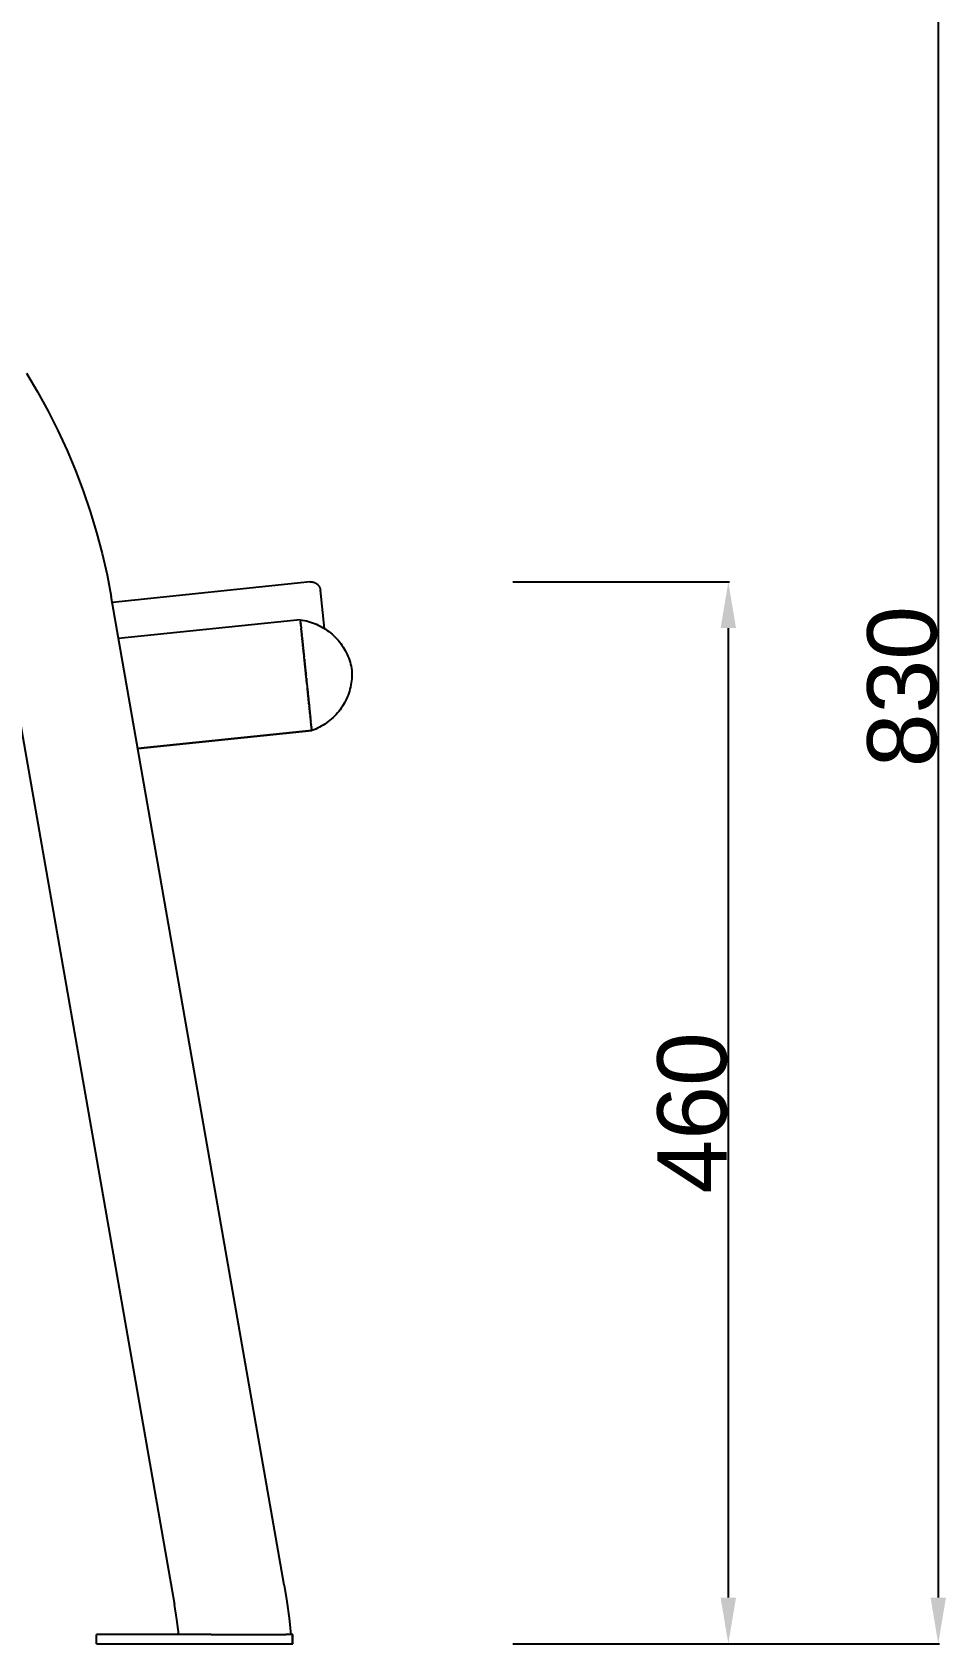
# Model space of a CAD drawing. Header units: millimetres. Extents: x -2163 to 4354, y -841 to 3711.
# Drawn here: x 2167 to 2564, y 2397 to 3096 of the extents above; entities that cross this region are included whole.
import ezdxf

# ---------------------------------------------------------------- set-up
doc = ezdxf.new("R2010")
doc.units = ezdxf.units.MM
doc.header["$MEASUREMENT"] = 0
doc.layers.add('Domyślny', color=7, linetype='Continuous', true_color=0x000000)
doc.layers.add('Utwórz2D linie widoczne', color=7, linetype='Continuous', true_color=0x000000)
doc.styles.add('Arial', font='arial.ttf')
doc.dimstyles.new('Domyślny', dxfattribs={"dimtxt": 30, "dimasz": 20, "dimexe": 0.5, "dimexo": 0.5, "dimgap": 0.25, "dimtad": 1, "dimtoh": 1, "dimdec": 0, "dimzin": 1, "dimdsep": 46, "dimtxsty": 'Arial', "dimcen": 0.5, "dimazin": 0, "dimtfac": 1, "dimtdec": 4, "dimtix": 1, "dimtmove": 1, "dimatfit": 3, "dimfxl": 0, "dimtolj": 1, "dimtzin": 1, "dimarcsym": 0})

# ---------------------------------------------------------------- blocks, each defined once
blk = doc.blocks.new('*D2')
at = {"layer": 'Defpoints', "color": 0}
for p in [(2402.2, 3226.96), (2402.2, 2397.24), (2559.45, 2397.24)]:
    blk.add_point(p, dxfattribs=at)
at = {"layer": 'Domyślny', "color": 0, "lineweight": -2}
for p, q in [((2402.7, 3226.96), (2559.95, 3226.96)), ((2559.45, 3206.96), (2559.45, 2417.24)), ((2402.7, 2397.24), (2559.95, 2397.24))]:
    blk.add_line(p, q, dxfattribs=at)
at = {"layer": 'Domyślny', "color": 0}
for points in [[(2562.78, 3206.96), (2556.12, 3206.96), (2559.45, 3226.96)], [(2556.12, 2417.24), (2562.78, 2417.24), (2559.45, 2397.24)]]:
    blk.add_solid(points, dxfattribs=at)
at = {"layer": 'Domyślny', "color": 0, "insert": (2543.89, 2812.1), "char_height": 30, "attachment_point": 5, "rotation": 90, "style": 'Arial'}
blk.add_mtext('\\A1;830', dxfattribs=at)
blk = doc.blocks.new('*D3')
at = {"layer": 'Defpoints', "color": 0}
for p in [(2374.54, 2857.49), (2374.54, 2397.24), (2468.45, 2397.24)]:
    blk.add_point(p, dxfattribs=at)
at = {"layer": 'Domyślny', "color": 0, "lineweight": -2}
for p, q in [((2375.04, 2857.49), (2468.95, 2857.49)), ((2468.45, 2837.49), (2468.45, 2417.24)), ((2375.04, 2397.24), (2468.95, 2397.24))]:
    blk.add_line(p, q, dxfattribs=at)
at = {"layer": 'Domyślny', "color": 0}
for points in [[(2471.78, 2837.49), (2465.11, 2837.49), (2468.45, 2857.49)], [(2465.11, 2417.24), (2471.78, 2417.24), (2468.45, 2397.24)]]:
    blk.add_solid(points, dxfattribs=at)
at = {"layer": 'Domyślny', "color": 0, "insert": (2452.88, 2627.37), "char_height": 30, "attachment_point": 5, "rotation": 90, "style": 'Arial'}
blk.add_mtext('\\A1;460', dxfattribs=at)

msp = doc.modelspace()

# ---------------------------------------------------------------- linework, layer by layer
at = {"layer": 'Utwórz2D linie widoczne'}
for p, q in [((2164.24, 2947.94), (2169.07, 2939.81)), ((2169.07, 2939.81), (2173.61, 2931.51)), ((2173.61, 2931.51), (2177.86, 2923.06)), ((2177.86, 2923.06), (2181.83, 2914.47)), ((2181.83, 2914.47), (2185.49, 2905.75)), ((2185.49, 2905.75), (2188.85, 2896.91)), ((2188.85, 2896.91), (2191.9, 2887.95)), ((2191.9, 2887.95), (2194.64, 2878.9)), ((2194.64, 2878.9), (2197.07, 2869.75)), ((2197.07, 2869.75), (2199.18, 2860.53)), ((2199.18, 2860.53), (2200.97, 2851.24)), ((2287.22, 2857.49), (2201.44, 2848.57)), ((2287.22, 2857.49), (2287.36, 2857.5)), ((2287.36, 2857.5), (2287.49, 2857.51)), ((2287.49, 2857.51), (2287.63, 2857.51)), ((2287.63, 2857.51), (2287.77, 2857.51)), ((2287.77, 2857.51), (2287.9, 2857.5)), ((2287.9, 2857.5), (2288.04, 2857.49)), ((2288.04, 2857.49), (2288.17, 2857.47)), ((2288.17, 2857.47), (2288.31, 2857.45)), ((2288.31, 2857.45), (2288.44, 2857.43)), ((2288.44, 2857.43), (2288.58, 2857.4)), ((2288.58, 2857.4), (2288.71, 2857.36)), ((2288.71, 2857.36), (2288.84, 2857.32)), ((2288.84, 2857.32), (2288.97, 2857.28)), ((2288.97, 2857.28), (2289.1, 2857.23)), ((2289.1, 2857.23), (2289.22, 2857.18)), ((2289.22, 2857.18), (2289.35, 2857.12)), ((2289.35, 2857.12), (2289.47, 2857.06)), ((2289.47, 2857.06), (2289.59, 2857)), ((2289.59, 2857), (2289.71, 2856.93)), ((2289.71, 2856.93), (2289.82, 2856.86)), ((2275.97, 2422.63), (2200.97, 2851.24)), ((2289.82, 2856.86), (2289.94, 2856.78)), ((2289.94, 2856.78), (2290.05, 2856.7)), ((2290.05, 2856.7), (2290.16, 2856.62)), ((2290.16, 2856.62), (2290.26, 2856.53)), ((2290.26, 2856.53), (2290.36, 2856.44)), ((2290.36, 2856.44), (2290.46, 2856.34)), ((2290.46, 2856.34), (2290.55, 2856.24)), ((2290.55, 2856.24), (2290.65, 2856.14)), ((2290.65, 2856.14), (2290.73, 2856.04)), ((2290.73, 2856.04), (2290.82, 2855.93)), ((2290.82, 2855.93), (2290.9, 2855.82)), ((2290.9, 2855.82), (2290.98, 2855.71)), ((2290.98, 2855.71), (2291.05, 2855.59)), ((2291.05, 2855.59), (2291.12, 2855.47)), ((2291.12, 2855.47), (2291.18, 2855.35)), ((2291.18, 2855.35), (2291.24, 2855.23)), ((2291.24, 2855.23), (2291.3, 2855.11)), ((2291.3, 2855.11), (2291.35, 2854.98)), ((2291.35, 2854.98), (2291.4, 2854.85)), ((2291.4, 2854.85), (2291.45, 2854.72)), ((2291.45, 2854.72), (2291.48, 2854.59)), ((2291.48, 2854.59), (2291.52, 2854.46)), ((2291.52, 2854.46), (2291.55, 2854.33)), ((2291.55, 2854.33), (2291.58, 2854.19)), ((2291.58, 2854.19), (2291.6, 2854.06)), ((2291.6, 2854.06), (2291.61, 2853.92)), ((2293.34, 2837.33), (2291.61, 2853.92)), ((2153.39, 2842.92), (2228.39, 2414.3)), ((2282.89, 2841.1), (2204.18, 2832.92)), ((2282.89, 2841.07), (2282.89, 2841.1)), ((2282.89, 2841.1), (2283.79, 2840.97)), ((2282.89, 2841.07), (2282.9, 2841.01)), ((2282.9, 2841.01), (2282.9, 2841.01)), ((2282.9, 2841.01), (2282.9, 2840.98)), ((2282.9, 2840.98), (2282.9, 2840.98)), ((2282.9, 2840.98), (2282.91, 2840.92)), ((2282.91, 2840.91), (2282.91, 2840.92)), ((2282.91, 2840.91), (2282.92, 2840.83)), ((2282.92, 2840.8), (2282.92, 2840.83)), ((2282.92, 2840.8), (2282.92, 2840.78)), ((2282.93, 2840.75), (2282.92, 2840.78)), ((2282.93, 2840.75), (2282.94, 2840.65)), ((2282.94, 2840.62), (2282.94, 2840.65)), ((2282.94, 2840.62), (2282.94, 2840.6)), ((2282.95, 2840.57), (2282.94, 2840.6)), ((2282.95, 2840.57), (2282.95, 2840.54)), ((2282.95, 2840.51), (2282.95, 2840.54)), ((2282.95, 2840.51), (2282.96, 2840.48)), ((2282.96, 2840.44), (2282.96, 2840.48)), ((2282.96, 2840.44), (2282.96, 2840.42)), ((2282.96, 2840.42), (2282.96, 2840.41)), ((2282.96, 2840.4), (2282.96, 2840.41)), ((2282.96, 2840.4), (2282.97, 2840.35)), ((2282.97, 2840.33), (2282.97, 2840.35)), ((2282.97, 2840.33), (2282.98, 2840.27)), ((2282.98, 2840.25), (2282.98, 2840.27)), ((2282.98, 2840.25), (2282.99, 2840.2)), ((2282.99, 2840.18), (2282.99, 2840.2)), ((2282.99, 2840.18), (2282.99, 2840.12)), ((2283, 2840.09), (2282.99, 2840.12)), ((2283, 2840.09), (2283, 2840.04)), ((2283.01, 2840.01), (2283, 2840.04)), ((2283.01, 2840.01), (2283.01, 2839.92)), ((2283.01, 2839.92), (2283.01, 2839.92)), ((2283.01, 2839.92), (2283.02, 2839.83)), ((2283.02, 2839.83), (2283.02, 2839.83)), ((2283.02, 2839.83), (2283.03, 2839.73)), ((2283.03, 2839.73), (2283.03, 2839.73)), ((2283.03, 2839.73), (2283.04, 2839.63)), ((2283.05, 2839.58), (2283.04, 2839.63)), ((2283.05, 2839.58), (2283.05, 2839.53)), ((2283.06, 2839.48), (2283.05, 2839.53)), ((2283.06, 2839.48), (2283.07, 2839.43)), ((2283.07, 2839.37), (2283.07, 2839.43)), ((2283.07, 2839.37), (2283.08, 2839.32)), ((2283.08, 2839.29), (2283.08, 2839.32)), ((2283.08, 2839.29), (2283.09, 2839.21)), ((2283.09, 2839.17), (2283.09, 2839.21)), ((2283.09, 2839.17), (2283.1, 2839.1)), ((2283.11, 2839.04), (2283.1, 2839.1)), ((2283.11, 2839.04), (2283.11, 2838.98)), ((2283.12, 2838.94), (2283.11, 2838.98)), ((2283.12, 2838.94), (2283.13, 2838.84)), ((2283.13, 2838.8), (2283.13, 2838.84)), ((2283.13, 2838.8), (2283.14, 2838.72)), ((2283.14, 2838.66), (2283.14, 2838.72)), ((2283.14, 2838.66), (2283.15, 2838.6)), ((2283.16, 2838.54), (2283.15, 2838.6)), ((2283.16, 2838.54), (2283.17, 2838.46)), ((2283.17, 2838.41), (2283.17, 2838.46)), ((2283.17, 2838.41), (2283.18, 2838.34)), ((2283.19, 2838.28), (2283.18, 2838.34)), ((2283.19, 2838.28), (2283.19, 2838.18)), ((2283.2, 2838.12), (2283.19, 2838.18)), ((2283.2, 2838.12), (2283.21, 2838.06)), ((2283.22, 2837.97), (2283.21, 2838.06)), ((2283.22, 2837.97), (2283.23, 2837.87)), ((2283.23, 2837.83), (2283.23, 2837.87)), ((2283.23, 2837.83), (2283.24, 2837.76)), ((2283.25, 2837.68), (2283.24, 2837.76)), ((2283.25, 2837.68), (2283.26, 2837.57)), ((2283.26, 2837.52), (2283.26, 2837.57)), ((2283.26, 2837.52), (2283.28, 2837.39)), ((2283.28, 2837.35), (2283.28, 2837.39)), ((2283.28, 2837.35), (2283.3, 2837.19)), ((2283.3, 2837.14), (2283.3, 2837.19)), ((2283.3, 2837.14), (2283.32, 2837.02)), ((2283.33, 2836.93), (2283.32, 2837.02)), ((2283.33, 2836.93), (2283.33, 2836.86)), ((2283.34, 2836.79), (2283.33, 2836.86)), ((2283.34, 2836.79), (2283.35, 2836.68)), ((2283.36, 2836.59), (2283.35, 2836.68)), ((2283.36, 2836.59), (2283.37, 2836.51)), ((2283.38, 2836.43), (2283.37, 2836.51)), ((2283.38, 2836.43), (2283.39, 2836.33)), ((2283.4, 2836.24), (2283.39, 2836.33)), ((2283.4, 2836.24), (2283.41, 2836.14)), ((2283.42, 2836.05), (2283.41, 2836.14)), ((2283.42, 2836.05), (2283.43, 2835.96)), ((2283.44, 2835.86), (2283.43, 2835.96)), ((2283.79, 2840.97), (2284.68, 2840.8)), ((2284.68, 2840.8), (2285.57, 2840.6)), ((2285.57, 2840.6), (2286.45, 2840.37)), ((2286.45, 2840.37), (2287.32, 2840.11)), ((2287.32, 2840.11), (2288.18, 2839.82)), ((2288.18, 2839.82), (2289.03, 2839.51)), ((2289.03, 2839.51), (2289.87, 2839.16)), ((2289.87, 2839.16), (2290.7, 2838.78)), ((2290.7, 2838.78), (2291.51, 2838.37)), ((2291.51, 2838.37), (2292.31, 2837.94)), ((2292.31, 2837.94), (2293.09, 2837.48)), ((2293.09, 2837.48), (2293.86, 2836.99)), ((2293.86, 2836.99), (2294.61, 2836.48)), ((2294.61, 2836.48), (2295.34, 2835.94)), ((2295.34, 2835.94), (2296.05, 2835.37)), ((2283.44, 2835.86), (2283.45, 2835.76)), ((2283.45, 2835.7), (2283.45, 2835.76)), ((2283.45, 2835.7), (2283.47, 2835.58)), ((2283.48, 2835.47), (2283.47, 2835.58)), ((2283.48, 2835.47), (2283.49, 2835.37)), ((2283.5, 2835.27), (2283.49, 2835.37)), ((2283.5, 2835.27), (2283.51, 2835.17)), ((2283.52, 2835.08), (2283.51, 2835.17)), ((2283.52, 2835.08), (2283.53, 2834.97)), ((2283.54, 2834.87), (2283.53, 2834.97)), ((2283.54, 2834.87), (2283.55, 2834.78)), ((2283.56, 2834.69), (2283.55, 2834.78)), ((2283.56, 2834.69), (2283.57, 2834.56)), ((2283.58, 2834.44), (2283.57, 2834.56)), ((2283.58, 2834.44), (2283.59, 2834.35)), ((2283.61, 2834.23), (2283.59, 2834.35)), ((2283.61, 2834.23), (2283.62, 2834.13)), ((2283.63, 2834.01), (2283.62, 2834.13)), ((2283.63, 2834.01), (2283.64, 2833.93)), ((2283.65, 2833.84), (2283.64, 2833.93)), ((2283.65, 2833.84), (2283.66, 2833.68)), ((2283.67, 2833.58), (2283.66, 2833.68)), ((2283.67, 2833.58), (2283.69, 2833.46)), ((2283.7, 2833.37), (2283.69, 2833.46)), ((2283.7, 2833.37), (2283.71, 2833.25)), ((2283.72, 2833.11), (2283.71, 2833.25)), ((2283.72, 2833.11), (2283.73, 2833)), ((2283.74, 2832.9), (2283.73, 2833)), ((2283.74, 2832.9), (2283.76, 2832.78)), ((2283.77, 2832.66), (2283.76, 2832.78)), ((2283.77, 2832.66), (2283.78, 2832.53)), ((2283.79, 2832.43), (2283.78, 2832.53)), ((2283.79, 2832.43), (2283.81, 2832.29)), ((2283.81, 2832.22), (2283.81, 2832.29)), ((2283.81, 2832.22), (2283.83, 2832.09)), ((2283.84, 2831.95), (2283.83, 2832.09)), ((2283.84, 2831.95), (2283.85, 2831.84)), ((2283.87, 2831.68), (2283.85, 2831.84)), ((2283.87, 2831.68), (2283.88, 2831.58)), ((2283.9, 2831.43), (2283.88, 2831.58)), ((2283.9, 2831.43), (2283.91, 2831.34)), ((2283.92, 2831.2), (2283.91, 2831.34)), ((2283.92, 2831.2), (2283.94, 2831.06)), ((2283.95, 2830.96), (2283.94, 2831.06)), ((2283.95, 2830.96), (2283.96, 2830.81)), ((2283.97, 2830.69), (2283.96, 2830.81)), ((2283.97, 2830.69), (2283.99, 2830.55)), ((2284, 2830.44), (2283.99, 2830.55)), ((2284, 2830.44), (2284.01, 2830.31)), ((2284.03, 2830.16), (2284.01, 2830.31)), ((2284.03, 2830.16), (2284.04, 2830.06)), ((2284.05, 2829.92), (2284.04, 2830.06)), ((2284.05, 2829.92), (2284.07, 2829.77)), ((2284.08, 2829.69), (2284.07, 2829.77)), ((2284.08, 2829.69), (2284.09, 2829.53)), ((2284.11, 2829.38), (2284.09, 2829.53)), ((2284.11, 2829.38), (2284.12, 2829.27)), ((2284.13, 2829.14), (2284.12, 2829.27)), ((2284.13, 2829.14), (2284.15, 2828.97)), ((2284.17, 2828.84), (2284.15, 2828.97)), ((2296.05, 2835.37), (2296.74, 2834.78)), ((2296.74, 2834.78), (2297.41, 2834.17)), ((2297.41, 2834.17), (2298.06, 2833.53)), ((2298.06, 2833.53), (2298.69, 2832.87)), ((2298.69, 2832.87), (2299.29, 2832.19)), ((2299.29, 2832.19), (2299.87, 2831.49)), ((2299.87, 2831.49), (2300.42, 2830.77)), ((2300.42, 2830.77), (2300.95, 2830.03)), ((2300.95, 2830.03), (2301.46, 2829.28)), ((2301.46, 2829.28), (2301.93, 2828.5)), ((2284.17, 2828.84), (2284.18, 2828.72)), ((2284.19, 2828.58), (2284.18, 2828.72)), ((2284.19, 2828.58), (2284.21, 2828.46)), ((2284.22, 2828.35), (2284.21, 2828.46)), ((2284.22, 2828.35), (2284.23, 2828.19)), ((2284.25, 2828.02), (2284.23, 2828.19)), ((2284.25, 2828.02), (2284.26, 2827.92)), ((2284.28, 2827.76), (2284.26, 2827.92)), ((2284.28, 2827.76), (2284.29, 2827.62)), ((2284.31, 2827.49), (2284.29, 2827.62)), ((2284.31, 2827.49), (2284.32, 2827.35)), ((2284.34, 2827.21), (2284.32, 2827.35)), ((2284.34, 2827.21), (2284.35, 2827.08)), ((2284.37, 2826.92), (2284.35, 2827.08)), ((2284.37, 2826.92), (2284.38, 2826.79)), ((2284.39, 2826.66), (2284.38, 2826.79)), ((2284.39, 2826.66), (2284.41, 2826.5)), ((2284.42, 2826.38), (2284.41, 2826.5)), ((2284.42, 2826.38), (2284.44, 2826.23)), ((2284.45, 2826.08), (2284.44, 2826.23)), ((2284.45, 2826.08), (2284.47, 2825.95)), ((2284.48, 2825.84), (2284.47, 2825.95)), ((2284.48, 2825.84), (2284.5, 2825.67)), ((2284.51, 2825.54), (2284.5, 2825.67)), ((2284.51, 2825.54), (2284.53, 2825.38)), ((2284.55, 2825.17), (2284.53, 2825.38)), ((2284.55, 2825.17), (2284.56, 2825.09)), ((2284.59, 2824.8), (2284.56, 2825.09)), ((2284.59, 2824.8), (2284.59, 2824.78)), ((2284.62, 2824.51), (2284.59, 2824.78)), ((2284.62, 2824.51), (2284.63, 2824.42)), ((2284.65, 2824.23), (2284.63, 2824.42)), ((2284.65, 2824.23), (2284.65, 2824.14)), ((2284.67, 2823.95), (2284.65, 2824.14)), ((2284.67, 2823.95), (2284.69, 2823.84)), ((2284.7, 2823.69), (2284.69, 2823.84)), ((2284.7, 2823.69), (2284.72, 2823.54)), ((2284.73, 2823.41), (2284.72, 2823.54)), ((2284.73, 2823.41), (2284.74, 2823.28)), ((2284.76, 2823.13), (2284.74, 2823.28)), ((2284.76, 2823.13), (2284.77, 2822.98)), ((2284.79, 2822.81), (2284.77, 2822.98)), ((2284.79, 2822.81), (2284.8, 2822.73)), ((2284.82, 2822.51), (2284.8, 2822.73)), ((2284.82, 2822.51), (2284.84, 2822.39)), ((2284.85, 2822.23), (2284.84, 2822.39)), ((2284.85, 2822.23), (2284.86, 2822.12)), ((2284.88, 2821.98), (2284.86, 2822.12)), ((2284.88, 2821.98), (2284.9, 2821.81)), ((2301.93, 2828.5), (2302.38, 2827.71)), ((2302.38, 2827.71), (2302.8, 2826.91)), ((2302.8, 2826.91), (2303.2, 2826.09)), ((2303.2, 2826.09), (2303.56, 2825.26)), ((2303.56, 2825.26), (2303.9, 2824.41)), ((2303.9, 2824.41), (2304.2, 2823.56)), ((2304.2, 2823.56), (2304.48, 2822.69)), ((2304.48, 2822.69), (2304.73, 2821.82)), ((2284.91, 2821.72), (2284.9, 2821.81)), ((2284.91, 2821.72), (2284.92, 2821.54)), ((2284.94, 2821.38), (2284.92, 2821.54)), ((2284.94, 2821.38), (2284.96, 2821.23)), ((2284.97, 2821.08), (2284.96, 2821.23)), ((2284.97, 2821.08), (2284.99, 2820.95)), ((2285, 2820.78), (2284.99, 2820.95)), ((2285, 2820.78), (2285.02, 2820.65)), ((2285.03, 2820.49), (2285.02, 2820.65)), ((2285.03, 2820.49), (2285.05, 2820.38)), ((2285.06, 2820.24), (2285.05, 2820.38)), ((2285.06, 2820.24), (2285.08, 2820.09)), ((2285.1, 2819.84), (2285.08, 2820.09)), ((2285.1, 2819.84), (2285.11, 2819.8)), ((2285.14, 2819.5), (2285.11, 2819.8)), ((2285.14, 2819.5), (2285.14, 2819.44)), ((2285.17, 2819.21), (2285.14, 2819.44)), ((2285.17, 2819.21), (2285.18, 2819.08)), ((2285.2, 2818.91), (2285.18, 2819.08)), ((2285.2, 2818.91), (2285.21, 2818.83)), ((2285.23, 2818.62), (2285.21, 2818.83)), ((2285.23, 2818.62), (2285.24, 2818.52)), ((2285.26, 2818.33), (2285.24, 2818.52)), ((2285.26, 2818.33), (2285.27, 2818.22)), ((2285.29, 2818.05), (2285.27, 2818.22)), ((2285.29, 2818.05), (2285.3, 2817.96)), ((2285.31, 2817.8), (2285.3, 2817.96)), ((2285.31, 2817.8), (2285.32, 2817.69)), ((2285.34, 2817.53), (2285.32, 2817.69)), ((2285.34, 2817.53), (2285.35, 2817.43)), ((2285.37, 2817.27), (2285.35, 2817.43)), ((2285.37, 2817.27), (2285.38, 2817.16)), ((2285.4, 2817), (2285.38, 2817.16)), ((2285.4, 2817), (2285.41, 2816.84)), ((2285.43, 2816.71), (2285.41, 2816.84)), ((2285.43, 2816.71), (2285.44, 2816.59)), ((2285.46, 2816.42), (2285.44, 2816.59)), ((2285.46, 2816.42), (2285.47, 2816.31)), ((2285.49, 2816.11), (2285.47, 2816.31)), ((2285.49, 2816.11), (2285.5, 2816.02)), ((2285.53, 2815.74), (2285.5, 2816.02)), ((2285.53, 2815.74), (2285.53, 2815.67)), ((2285.56, 2815.46), (2285.53, 2815.67)), ((2285.56, 2815.46), (2285.57, 2815.34)), ((2285.59, 2815.17), (2285.57, 2815.34)), ((2285.59, 2815.17), (2285.6, 2815.08)), ((2285.61, 2814.91), (2285.6, 2815.08)), ((2304.73, 2821.82), (2304.94, 2820.93)), ((2304.94, 2820.93), (2305.13, 2820.05)), ((2305.13, 2820.05), (2305.28, 2819.15)), ((2305.23, 2815.52), (2305.13, 2814.61)), ((2305.29, 2816.42), (2305.23, 2815.52)), ((2305.28, 2819.15), (2305.31, 2818.24)), ((2305.32, 2817.33), (2305.29, 2816.42)), ((2305.31, 2818.24), (2305.32, 2817.33)), ((2285.61, 2814.91), (2285.63, 2814.77)), ((2285.64, 2814.62), (2285.63, 2814.77)), ((2285.64, 2814.62), (2285.65, 2814.52)), ((2285.67, 2814.37), (2285.65, 2814.52)), ((2285.67, 2814.37), (2285.69, 2814.17)), ((2285.7, 2814.07), (2285.69, 2814.17)), ((2285.7, 2814.07), (2285.72, 2813.93)), ((2285.73, 2813.79), (2285.72, 2813.93)), ((2285.73, 2813.79), (2285.74, 2813.68)), ((2285.76, 2813.52), (2285.74, 2813.68)), ((2285.76, 2813.52), (2285.78, 2813.34)), ((2285.79, 2813.25), (2285.78, 2813.34)), ((2285.79, 2813.25), (2285.8, 2813.08)), ((2285.81, 2812.98), (2285.8, 2813.08)), ((2285.81, 2812.98), (2285.87, 2812.44)), ((2285.87, 2812.43), (2285.87, 2812.44)), ((2285.87, 2812.43), (2285.9, 2812.17)), ((2285.9, 2812.12), (2285.9, 2812.17)), ((2285.9, 2812.12), (2285.93, 2811.9)), ((2285.93, 2811.87), (2285.93, 2811.9)), ((2285.93, 2811.87), (2285.95, 2811.63)), ((2285.97, 2811.43), (2285.95, 2811.63)), ((2285.97, 2811.43), (2285.98, 2811.36)), ((2286, 2811.18), (2285.98, 2811.36)), ((2286, 2811.18), (2286.01, 2811.09)), ((2286.03, 2810.94), (2286.01, 2811.09)), ((2286.03, 2810.94), (2286.04, 2810.82)), ((2286.05, 2810.7), (2286.04, 2810.82)), ((2286.05, 2810.7), (2286.07, 2810.53)), ((2286.08, 2810.39), (2286.07, 2810.53)), ((2286.08, 2810.39), (2286.1, 2810.24)), ((2286.11, 2810.13), (2286.1, 2810.24)), ((2286.11, 2810.13), (2286.13, 2809.99)), ((2286.14, 2809.86), (2286.13, 2809.99)), ((2286.14, 2809.86), (2286.15, 2809.72)), ((2286.17, 2809.6), (2286.15, 2809.72)), ((2286.17, 2809.6), (2286.18, 2809.44)), ((2286.19, 2809.33), (2286.18, 2809.44)), ((2286.19, 2809.33), (2286.21, 2809.19)), ((2286.22, 2809.07), (2286.21, 2809.19)), ((2286.22, 2809.07), (2286.25, 2808.8)), ((2286.25, 2808.76), (2286.25, 2808.8)), ((2286.25, 2808.76), (2286.28, 2808.54)), ((2286.3, 2808.35), (2286.28, 2808.54)), ((2286.3, 2808.35), (2286.31, 2808.24)), ((2286.32, 2808.09), (2286.31, 2808.24)), ((2286.32, 2808.09), (2286.34, 2807.96)), ((2303.62, 2808.45), (2303.28, 2807.61)), ((2303.93, 2809.31), (2303.62, 2808.45)), ((2304.21, 2810.17), (2303.93, 2809.31)), ((2304.45, 2811.05), (2304.21, 2810.17)), ((2304.67, 2811.93), (2304.45, 2811.05)), ((2304.86, 2812.82), (2304.67, 2811.93)), ((2305.01, 2813.71), (2304.86, 2812.82)), ((2305.13, 2814.61), (2305.01, 2813.71)), ((2286.35, 2807.85), (2286.34, 2807.96)), ((2286.35, 2807.85), (2286.36, 2807.72)), ((2286.38, 2807.57), (2286.36, 2807.72)), ((2286.38, 2807.57), (2286.39, 2807.45)), ((2286.4, 2807.31), (2286.39, 2807.45)), ((2286.4, 2807.31), (2286.42, 2807.16)), ((2286.43, 2807.07), (2286.42, 2807.16)), ((2286.43, 2807.07), (2286.45, 2806.91)), ((2286.46, 2806.8), (2286.45, 2806.91)), ((2286.46, 2806.8), (2286.47, 2806.65)), ((2286.49, 2806.52), (2286.47, 2806.65)), ((2286.49, 2806.52), (2286.5, 2806.36)), ((2286.51, 2806.24), (2286.5, 2806.36)), ((2286.51, 2806.24), (2286.53, 2806.11)), ((2286.54, 2805.99), (2286.53, 2806.11)), ((2286.54, 2805.99), (2286.56, 2805.82)), ((2286.57, 2805.73), (2286.56, 2805.82)), ((2286.57, 2805.73), (2286.58, 2805.58)), ((2286.59, 2805.47), (2286.58, 2805.58)), ((2286.59, 2805.47), (2286.61, 2805.3)), ((2286.62, 2805.21), (2286.61, 2805.3)), ((2286.62, 2805.21), (2286.64, 2805.06)), ((2286.65, 2804.96), (2286.64, 2805.06)), ((2286.65, 2804.96), (2286.66, 2804.8)), ((2286.68, 2804.7), (2286.66, 2804.8)), ((2286.68, 2804.7), (2286.69, 2804.58)), ((2286.7, 2804.45), (2286.69, 2804.58)), ((2286.7, 2804.45), (2286.71, 2804.34)), ((2286.73, 2804.2), (2286.71, 2804.34)), ((2286.73, 2804.2), (2286.78, 2803.69)), ((2286.78, 2803.64), (2286.78, 2803.69)), ((2286.78, 2803.64), (2286.81, 2803.43)), ((2286.82, 2803.3), (2286.81, 2803.43)), ((2286.82, 2803.3), (2286.83, 2803.17)), ((2286.85, 2803.05), (2286.83, 2803.17)), ((2286.85, 2803.05), (2286.86, 2802.94)), ((2286.87, 2802.81), (2286.86, 2802.94)), ((2286.87, 2802.81), (2286.88, 2802.69)), ((2286.9, 2802.55), (2286.88, 2802.69)), ((2286.9, 2802.55), (2286.91, 2802.45)), ((2286.92, 2802.32), (2286.91, 2802.45)), ((2286.92, 2802.32), (2286.94, 2802.18)), ((2286.95, 2802.09), (2286.94, 2802.18)), ((2286.95, 2802.09), (2286.96, 2801.94)), ((2286.97, 2801.86), (2286.96, 2801.94)), ((2286.97, 2801.86), (2286.98, 2801.73)), ((2287, 2801.59), (2286.98, 2801.73)), ((2287, 2801.59), (2287.01, 2801.47)), ((2287.02, 2801.35), (2287.01, 2801.47)), ((2287.02, 2801.35), (2287.03, 2801.26)), ((2287.05, 2801.11), (2287.03, 2801.26)), ((2287.05, 2801.11), (2287.06, 2801)), ((2287.07, 2800.92), (2287.06, 2801)), ((2299.58, 2801.38), (2299, 2800.68)), ((2300.14, 2802.1), (2299.58, 2801.38)), ((2300.67, 2802.83), (2300.14, 2802.1)), ((2301.17, 2803.59), (2300.67, 2802.83)), ((2301.65, 2804.36), (2301.17, 2803.59)), ((2302.1, 2805.15), (2301.65, 2804.36)), ((2302.52, 2805.96), (2302.1, 2805.15)), ((2302.92, 2806.78), (2302.52, 2805.96)), ((2303.28, 2807.61), (2302.92, 2806.78)), ((2287.07, 2800.92), (2287.08, 2800.8)), ((2287.09, 2800.69), (2287.08, 2800.8)), ((2287.09, 2800.69), (2287.11, 2800.54)), ((2287.11, 2800.47), (2287.11, 2800.54)), ((2287.11, 2800.47), (2287.13, 2800.33)), ((2287.14, 2800.22), (2287.13, 2800.33)), ((2287.14, 2800.22), (2287.15, 2800.13)), ((2287.16, 2800.02), (2287.15, 2800.13)), ((2287.16, 2800.02), (2287.17, 2799.91)), ((2287.18, 2799.81), (2287.17, 2799.91)), ((2287.18, 2799.81), (2287.2, 2799.66)), ((2287.2, 2799.61), (2287.2, 2799.66)), ((2287.2, 2799.61), (2287.22, 2799.47)), ((2287.23, 2799.38), (2287.22, 2799.47)), ((2287.23, 2799.38), (2287.24, 2799.27)), ((2287.25, 2799.19), (2287.24, 2799.27)), ((2287.25, 2799.19), (2287.26, 2799.03)), ((2287.27, 2798.96), (2287.26, 2799.03)), ((2287.27, 2798.96), (2287.28, 2798.85)), ((2287.29, 2798.77), (2287.28, 2798.85)), ((2287.29, 2798.77), (2287.3, 2798.67)), ((2287.31, 2798.57), (2287.3, 2798.67)), ((2287.31, 2798.57), (2287.32, 2798.46)), ((2287.33, 2798.38), (2287.32, 2798.46)), ((2287.33, 2798.38), (2287.34, 2798.28)), ((2287.35, 2798.19), (2287.34, 2798.28)), ((2287.35, 2798.19), (2287.36, 2798.09)), ((2287.37, 2797.99), (2287.36, 2798.09)), ((2287.37, 2797.99), (2287.38, 2797.89)), ((2287.39, 2797.8), (2287.38, 2797.89)), ((2287.39, 2797.8), (2287.4, 2797.71)), ((2287.41, 2797.61), (2287.4, 2797.71)), ((2287.41, 2797.61), (2287.42, 2797.54)), ((2287.43, 2797.43), (2287.42, 2797.54)), ((2287.43, 2797.43), (2287.44, 2797.36)), ((2287.45, 2797.26), (2287.44, 2797.36)), ((2287.45, 2797.26), (2287.46, 2797.15)), ((2287.47, 2797.09), (2287.46, 2797.15)), ((2287.47, 2797.09), (2287.47, 2797.01)), ((2287.48, 2796.9), (2287.47, 2797.01)), ((2287.48, 2796.9), (2287.49, 2796.83)), ((2287.5, 2796.75), (2287.49, 2796.83)), ((2287.5, 2796.75), (2287.51, 2796.68)), ((2287.52, 2796.58), (2287.51, 2796.68)), ((2287.52, 2796.58), (2287.53, 2796.5)), ((2287.53, 2796.42), (2287.53, 2796.5)), ((2287.53, 2796.42), (2287.54, 2796.36)), ((2287.55, 2796.28), (2287.54, 2796.36)), ((2287.55, 2796.28), (2287.56, 2796.21)), ((2287.57, 2796.11), (2287.56, 2796.21)), ((2287.57, 2796.11), (2287.57, 2796.06)), ((2287.58, 2795.97), (2287.57, 2796.06)), ((2287.58, 2795.97), (2287.59, 2795.91)), ((2287.61, 2795.7), (2287.59, 2795.91)), ((2287.61, 2795.7), (2287.62, 2795.61)), ((2287.63, 2795.55), (2287.62, 2795.61)), ((2287.63, 2795.55), (2287.63, 2795.48)), ((2287.64, 2795.42), (2287.63, 2795.48)), ((2287.64, 2795.42), (2287.65, 2795.36)), ((2287.65, 2795.29), (2287.65, 2795.36)), ((2287.65, 2795.29), (2287.66, 2795.23)), ((2287.67, 2795.16), (2287.66, 2795.23)), ((2287.67, 2795.16), (2287.67, 2795.09)), ((2287.68, 2795.04), (2287.67, 2795.09)), ((2287.68, 2795.04), (2287.69, 2794.98)), ((2287.69, 2794.92), (2287.69, 2794.98)), ((2287.69, 2794.92), (2287.7, 2794.86)), ((2287.71, 2794.76), (2287.7, 2794.86)), ((2287.71, 2794.76), (2287.71, 2794.75)), ((2287.72, 2794.65), (2287.71, 2794.75)), ((2287.72, 2794.65), (2287.72, 2794.64)), ((2287.73, 2794.54), (2287.72, 2794.64)), ((2287.74, 2794.44), (2287.73, 2794.54)), ((2287.73, 2794.54), (2287.73, 2794.54)), ((2287.75, 2794.34), (2287.74, 2794.44)), ((2287.74, 2794.44), (2287.74, 2794.44)), ((2287.75, 2794.34), (2287.76, 2794.29)), ((2287.76, 2794.24), (2287.76, 2794.29)), ((2287.76, 2794.24), (2287.77, 2794.2)), ((2287.77, 2794.15), (2287.77, 2794.2)), ((2287.77, 2794.15), (2287.78, 2794.11)), ((2287.78, 2794.06), (2287.78, 2794.11)), ((2287.78, 2794.06), (2287.78, 2794.03)), ((2287.79, 2793.98), (2287.78, 2794.03)), ((2290.4, 2794.1), (2289.58, 2793.73)), ((2291.22, 2794.51), (2290.4, 2794.1)), ((2292.02, 2794.94), (2291.22, 2794.51)), ((2292.8, 2795.4), (2292.02, 2794.94)), ((2293.57, 2795.89), (2292.8, 2795.4)), ((2294.32, 2796.4), (2293.57, 2795.89)), ((2295.05, 2796.94), (2294.32, 2796.4)), ((2295.76, 2797.51), (2295.05, 2796.94)), ((2296.45, 2798.09), (2295.76, 2797.51)), ((2297.12, 2798.71), (2296.45, 2798.09)), ((2297.77, 2799.34), (2297.12, 2798.71)), ((2298.4, 2800), (2297.77, 2799.34)), ((2299, 2800.68), (2298.4, 2800)), ((2212.52, 2785.23), (2287.88, 2793.06)), ((2287.88, 2793.06), (2212.52, 2785.23)), ((2287.79, 2793.98), (2287.79, 2793.95)), ((2287.8, 2793.9), (2287.79, 2793.95)), ((2287.8, 2793.9), (2287.8, 2793.87)), ((2287.81, 2793.82), (2287.8, 2793.87)), ((2287.81, 2793.82), (2287.81, 2793.76)), ((2287.81, 2793.75), (2287.81, 2793.76)), ((2287.81, 2793.75), (2287.82, 2793.7)), ((2287.82, 2793.68), (2287.82, 2793.7)), ((2287.82, 2793.68), (2287.82, 2793.63)), ((2287.83, 2793.61), (2287.82, 2793.63)), ((2287.83, 2793.61), (2287.83, 2793.57)), ((2287.83, 2793.55), (2287.83, 2793.57)), ((2287.83, 2793.55), (2287.84, 2793.52)), ((2287.84, 2793.5), (2287.84, 2793.52)), ((2287.84, 2793.5), (2287.84, 2793.46)), ((2287.84, 2793.44), (2287.84, 2793.46)), ((2287.84, 2793.44), (2287.85, 2793.42)), ((2287.85, 2793.39), (2287.85, 2793.42)), ((2287.85, 2793.39), (2287.85, 2793.37)), ((2287.85, 2793.36), (2287.85, 2793.37)), ((2287.85, 2793.36), (2287.86, 2793.33)), ((2287.86, 2793.29), (2287.86, 2793.33)), ((2287.86, 2793.29), (2287.86, 2793.28)), ((2287.86, 2793.25), (2287.86, 2793.28)), ((2287.86, 2793.25), (2287.87, 2793.19)), ((2287.87, 2793.18), (2287.87, 2793.19)), ((2287.87, 2793.18), (2287.87, 2793.17)), ((2287.87, 2793.16), (2287.87, 2793.17)), ((2287.87, 2793.16), (2287.88, 2793.15)), ((2288.74, 2793.38), (2287.88, 2793.06)), ((2287.88, 2793.13), (2287.88, 2793.15)), ((2287.88, 2793.13), (2287.88, 2793.12)), ((2287.88, 2793.11), (2287.88, 2793.12)), ((2287.88, 2793.1), (2287.88, 2793.11)), ((2287.88, 2793.11), (2287.88, 2793.11)), ((2287.88, 2793.1), (2287.88, 2793.09)), ((2287.88, 2793.08), (2287.88, 2793.09)), ((2287.88, 2793.07), (2287.88, 2793.08)), ((2287.88, 2793.08), (2287.88, 2793.08)), ((2287.88, 2793.07), (2287.88, 2793.07)), ((2287.88, 2793.07), (2287.88, 2793.07)), ((2287.88, 2793.07), (2287.88, 2793.06)), ((2287.88, 2793.06), (2287.88, 2793.06)), ((2287.88, 2793.06), (2287.88, 2793.06)), ((2289.58, 2793.73), (2288.74, 2793.38)), ((2275.97, 2422.63), (2277.12, 2415.53)), ((2229.43, 2407.79), (2228.39, 2414.3)), ((2277.12, 2415.53), (2278.08, 2408.4)), ((2230.29, 2401.24), (2229.43, 2407.79)), ((2278.08, 2408.4), (2278.85, 2401.24)), ((2217.58, 2401.24), (2194.58, 2401.24)), ((2194.58, 2397.24), (2194.58, 2401.24)), ((2194.58, 2397.24), (2217.58, 2397.24)), ((2244.27, 2401.24), (2217.58, 2401.24)), ((2217.58, 2397.24), (2256.58, 2397.24)), ((2244.27, 2401.24), (2276.6, 2401.24)), ((2256.58, 2397.24), (2279.58, 2397.24)), ((2279.58, 2401.24), (2276.6, 2401.24)), ((2279.65, 2401.24), (2279.58, 2401.24)), ((2279.58, 2397.24), (2279.58, 2401.24)), ((2279.58, 2397.24), (2279.65, 2397.24)), ((2279.65, 2397.24), (2279.65, 2401.24))]:
    msp.add_line(p, q, dxfattribs=at)

# ---------------------------------------------------------------- dimensions: what is measured, and where the dimension line sits
at = {"layer": 'Domyślny'}
for p1, p2, distance, picture, middle in [((2402.2, 3226.96), (2402.2, 2397.24), 157.25, '*D2', (2543.89, 2812.1)), ((2374.54, 2857.49), (2374.54, 2397.24), 93.91, '*D3', (2452.88, 2627.37))]:
    dim = msp.add_aligned_dim(p1=p1, p2=p2, distance=distance, dimstyle='Domyślny', dxfattribs=at)
    dim.commit()
    dim.dimension.update_dxf_attribs({"geometry": picture, "text_midpoint": middle})

doc.saveas('drawing.dxf')
